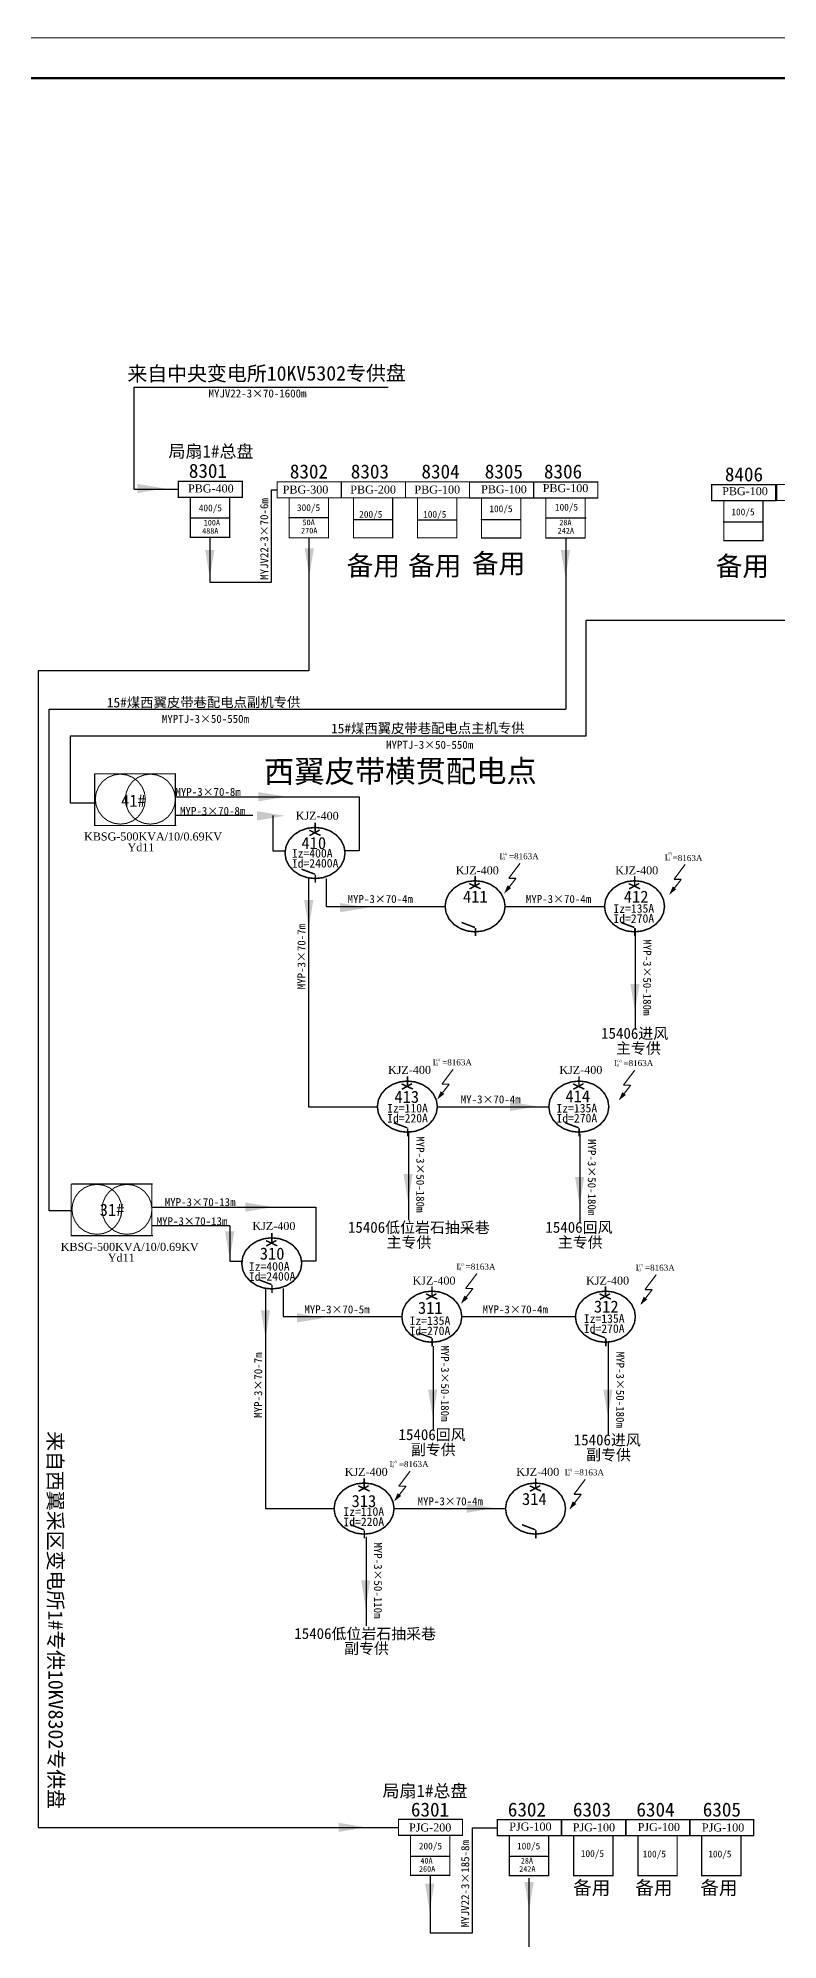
# Model space of a CAD drawing. Header units: millimetres. Extents: x 7398 to 12295, y -1725 to 5722.
# Drawn here: x 9212 to 9677, y 1233 to 2429 of the extents above; entities that cross this region are included whole.
import ezdxf

# ---------------------------------------------------------------- set-up
doc = ezdxf.new("R2010")
doc.units = ezdxf.units.MM
doc.linetypes.add('ACAD_ISO03W100', pattern=[30, 12, -18])
doc.layers.add('机电设备', color=7, linetype='Continuous', lineweight=0)
doc.styles.add('Times New Roman', font='times.ttf')
doc.styles.add('宋体', font='')
doc.styles.get('宋体').set_extended_font_data('宋体')

# ---------------------------------------------------------------- blocks, each defined once
blk = doc.blocks.new('lr_block_513')
at = {"layer": '机电设备', "color": 7, "const_width": 0.0003}
for points in [[(0.44254, 0.44624), (0.45854, 0.44624), (0.45854, 0.44224), (0.44254, 0.44224), (0.44254, 0.44624)], [(0.44554, 0.44224), (0.44554, 0.43224), (0.45537, 0.43224), (0.45537, 0.44224)]]:
    blk.add_lwpolyline(points, dxfattribs=at)
blk = doc.blocks.new('lr_block_437')
at = {"layer": '机电设备', "color": 7, "const_width": 0.0003}
for points in [[(0.47462, 0.44621), (0.49062, 0.44621), (0.49062, 0.44221), (0.47462, 0.44221), (0.47462, 0.44621)], [(0.47762, 0.44221), (0.47762, 0.43221), (0.48745, 0.43221), (0.48745, 0.44221)]]:
    blk.add_lwpolyline(points, dxfattribs=at)
blk = doc.blocks.new('lr_block_339')
at = {"layer": '机电设备', "color": 7, "const_width": 0.0003}
for points in [[(0.45855, 0.44621), (0.47455, 0.44621), (0.47455, 0.44221), (0.45855, 0.44221), (0.45855, 0.44621)], [(0.46155, 0.44221), (0.46155, 0.43221), (0.47138, 0.43221), (0.47138, 0.44221)]]:
    blk.add_lwpolyline(points, dxfattribs=at)
blk = doc.blocks.new('lr_block_337')
at = {"layer": '机电设备', "color": 7, "const_width": 0.0003}
for points in [[(0.42653, 0.44624), (0.44253, 0.44624), (0.44253, 0.44224), (0.42653, 0.44224), (0.42653, 0.44624)], [(0.42954, 0.44224), (0.42954, 0.43224), (0.43936, 0.43224), (0.43936, 0.44224)]]:
    blk.add_lwpolyline(points, dxfattribs=at)
blk = doc.blocks.new('lr_block_335')
at = {"layer": '机电设备', "color": 7, "const_width": 0.0003}
for points in [[(0.41046, 0.44624), (0.42646, 0.44624), (0.42646, 0.44224), (0.41046, 0.44224), (0.41046, 0.44624)], [(0.41346, 0.44224), (0.41346, 0.43224), (0.42329, 0.43224), (0.42329, 0.44224)]]:
    blk.add_lwpolyline(points, dxfattribs=at)
blk = doc.blocks.new('lr_block_333')
at = {"layer": '机电设备', "color": 7, "const_width": 0.0003}
for points in [[(0.38575, 0.44634), (0.40175, 0.44634), (0.40175, 0.44234), (0.38575, 0.44234), (0.38575, 0.44634)], [(0.38876, 0.44234), (0.38876, 0.43234), (0.39858, 0.43234), (0.39858, 0.44234)]]:
    blk.add_lwpolyline(points, dxfattribs=at)
blk = doc.blocks.new('lr_block_327')
at = {"layer": '机电设备', "color": 7, "const_width": 0.0003}
for points in [[(0.53534, 0.44558), (0.55134, 0.44558), (0.55134, 0.44158), (0.53534, 0.44158), (0.53534, 0.44558)], [(0.53835, 0.44158), (0.53835, 0.43158), (0.54817, 0.43158), (0.54817, 0.44158)]]:
    blk.add_lwpolyline(points, dxfattribs=at)
blk = doc.blocks.new('lr_block_325')
at = {"layer": '机电设备', "color": 7, "const_width": 0.0003}
for points in [[(0.5191, 0.44555), (0.5351, 0.44555), (0.5351, 0.44155), (0.5191, 0.44155), (0.5191, 0.44555)], [(0.52211, 0.44155), (0.52211, 0.43155), (0.53193, 0.43155), (0.53193, 0.44155)]]:
    blk.add_lwpolyline(points, dxfattribs=at)
blk = doc.blocks.new('lr_block_319')
at = {"layer": '机电设备', "color": 7, "const_width": 0.0003}
for points in [[(0.51358, 0.11184), (0.52958, 0.11184), (0.52958, 0.10784), (0.51358, 0.10784), (0.51358, 0.11184)], [(0.51658, 0.10784), (0.51658, 0.09784), (0.52641, 0.09784), (0.52641, 0.10784)]]:
    blk.add_lwpolyline(points, dxfattribs=at)
blk = doc.blocks.new('lr_block_317')
at = {"layer": '机电设备', "color": 7, "const_width": 0.0003}
for points in [[(0.49764, 0.11181), (0.51364, 0.11181), (0.51364, 0.10781), (0.49764, 0.10781), (0.49764, 0.11181)], [(0.50064, 0.10781), (0.50064, 0.09781), (0.51047, 0.09781), (0.51047, 0.10781)]]:
    blk.add_lwpolyline(points, dxfattribs=at)
blk = doc.blocks.new('lr_block_315')
at = {"layer": '机电设备', "color": 7, "const_width": 0.0003}
for points in [[(0.48156, 0.11181), (0.49756, 0.11181), (0.49756, 0.10781), (0.48156, 0.10781), (0.48156, 0.11181)], [(0.48457, 0.10781), (0.48457, 0.09781), (0.4944, 0.09781), (0.4944, 0.10781)]]:
    blk.add_lwpolyline(points, dxfattribs=at)
blk = doc.blocks.new('lr_block_313')
at = {"layer": '机电设备', "color": 7, "const_width": 0.0003}
for points in [[(0.46549, 0.11181), (0.48149, 0.11181), (0.48149, 0.10781), (0.46549, 0.10781), (0.46549, 0.11181)], [(0.4685, 0.10781), (0.4685, 0.09781), (0.47832, 0.09781), (0.47832, 0.10781)]]:
    blk.add_lwpolyline(points, dxfattribs=at)
blk = doc.blocks.new('lr_block_311')
at = {"layer": '机电设备', "color": 7, "const_width": 0.0003}
for points in [[(0.44079, 0.11191), (0.45679, 0.11191), (0.45679, 0.10791), (0.44079, 0.10791), (0.44079, 0.11191)], [(0.44379, 0.10791), (0.44379, 0.09791), (0.45362, 0.09791), (0.45362, 0.10791)]]:
    blk.add_lwpolyline(points, dxfattribs=at)
blk = doc.blocks.new('lr_block_427')
at = {"layer": '机电设备', "color": 7, "const_width": 0.000375}
for points in [[(0.65518, 0.00948), (0.65492, 0.01113), (0.65417, 0.01267), (0.65298, 0.014), (0.65143, 0.01501), (0.64962, 0.01565), (0.64768, 0.01587), (0.64574, 0.01565), (0.64393, 0.01501), (0.64238, 0.014), (0.64118, 0.01267), (0.64043, 0.01113), (0.64018, 0.00948), (0.64043, 0.00783), (0.64118, 0.00628), (0.64238, 0.00496), (0.64393, 0.00395), (0.64574, 0.00331), (0.64768, 0.00309), (0.64962, 0.00331), (0.65143, 0.00395), (0.65298, 0.00496), (0.65417, 0.00628), (0.65492, 0.00783), (0.65518, 0.00948)], [(0.64623, 0.01516), (0.64907, 0.01386)], [(0.64884, 0.01521), (0.64629, 0.01381)], [(0.64771, 0.01705), (0.64771, 0.01478)], [(0.6443, 0.00544), (0.64765, 0.00418)], [(0.64776, 0.00408), (0.64776, 0.00205)]]:
    blk.add_lwpolyline(points, dxfattribs=at)
blk = doc.blocks.new('lr_block_425')
at = {"layer": '机电设备', "color": 7, "const_width": 0.000375}
for points in [[(0.61232, 0.00948), (0.61206, 0.01113), (0.61131, 0.01267), (0.61012, 0.014), (0.60857, 0.01501), (0.60676, 0.01565), (0.60482, 0.01587), (0.60288, 0.01565), (0.60107, 0.01501), (0.59951, 0.014), (0.59832, 0.01267), (0.59757, 0.01113), (0.59732, 0.00948), (0.59757, 0.00783), (0.59832, 0.00628), (0.59951, 0.00496), (0.60107, 0.00395), (0.60288, 0.00331), (0.60482, 0.00309), (0.60676, 0.00331), (0.60857, 0.00395), (0.61012, 0.00496), (0.61131, 0.00628), (0.61206, 0.00783), (0.61232, 0.00948)], [(0.60337, 0.01516), (0.60621, 0.01386)], [(0.60598, 0.01521), (0.60342, 0.01381)], [(0.60484, 0.01705), (0.60484, 0.01478)], [(0.60144, 0.00544), (0.60479, 0.00418)], [(0.6049, 0.00408), (0.6049, 0.00205)]]:
    blk.add_lwpolyline(points, dxfattribs=at)
blk = doc.blocks.new('lr_block_423')
at = {"layer": '机电设备', "color": 7, "const_width": 0.000375}
for points in [[(0.67264, 0.03911), (0.67239, 0.04076), (0.67164, 0.04231), (0.67044, 0.04363), (0.66889, 0.04464), (0.66708, 0.04528), (0.66514, 0.0455), (0.6632, 0.04528), (0.66139, 0.04464), (0.65984, 0.04363), (0.65865, 0.04231), (0.6579, 0.04076), (0.65764, 0.03911), (0.6579, 0.03746), (0.65865, 0.03592), (0.65984, 0.0346), (0.66139, 0.03358), (0.6632, 0.03294), (0.66514, 0.03272), (0.66708, 0.03294), (0.66889, 0.03358), (0.67044, 0.0346), (0.67164, 0.03592), (0.67239, 0.03746), (0.67264, 0.03911)], [(0.66369, 0.0448), (0.66653, 0.04349)], [(0.66631, 0.04485), (0.66375, 0.04344)], [(0.66517, 0.04668), (0.66517, 0.04441)], [(0.66176, 0.03507), (0.66511, 0.03381)], [(0.66523, 0.03372), (0.66523, 0.03168)]]:
    blk.add_lwpolyline(points, dxfattribs=at)
blk = doc.blocks.new('lr_block_421')
at = {"layer": '机电设备', "color": 7, "const_width": 0.000375}
for points in [[(0.62925, 0.03911), (0.62899, 0.04076), (0.62824, 0.04231), (0.62705, 0.04363), (0.6255, 0.04464), (0.62369, 0.04528), (0.62175, 0.0455), (0.61981, 0.04528), (0.618, 0.04464), (0.61645, 0.04363), (0.61525, 0.04231), (0.6145, 0.04076), (0.61425, 0.03911), (0.6145, 0.03746), (0.61525, 0.03592), (0.61645, 0.0346), (0.618, 0.03358), (0.61981, 0.03294), (0.62175, 0.03272), (0.62369, 0.03294), (0.6255, 0.03358), (0.62705, 0.0346), (0.62824, 0.03592), (0.62899, 0.03746), (0.62925, 0.03911)], [(0.6203, 0.0448), (0.62314, 0.04349)], [(0.62291, 0.04485), (0.62036, 0.04344)], [(0.62178, 0.04668), (0.62178, 0.04441)], [(0.61837, 0.03507), (0.62172, 0.03381)], [(0.62183, 0.03372), (0.62183, 0.03168)]]:
    blk.add_lwpolyline(points, dxfattribs=at)
blk = doc.blocks.new('lr_block_405')
at = {"layer": '机电设备', "color": 7, "const_width": 0.00025}
for points in [[(0.59083, 0.05987), (0.59061, 0.06149), (0.58999, 0.06299), (0.589, 0.06429), (0.5877, 0.06528), (0.58619, 0.06591), (0.58458, 0.06612), (0.58296, 0.06591), (0.58145, 0.06528), (0.58016, 0.06429), (0.57916, 0.06299), (0.57854, 0.06149), (0.57833, 0.05987), (0.57854, 0.05825), (0.57916, 0.05674), (0.58016, 0.05545), (0.58145, 0.05446), (0.58296, 0.05383), (0.58458, 0.05362), (0.58619, 0.05383), (0.5877, 0.05446), (0.589, 0.05545), (0.58999, 0.05674), (0.59061, 0.05825), (0.59083, 0.05987)], [(0.59083, 0.05237), (0.59061, 0.05399), (0.58999, 0.05549), (0.589, 0.05679), (0.5877, 0.05778), (0.58619, 0.05841), (0.58458, 0.05862), (0.58296, 0.05841), (0.58145, 0.05778), (0.58016, 0.05679), (0.57916, 0.05549), (0.57854, 0.05399), (0.57833, 0.05237), (0.57854, 0.05075), (0.57916, 0.04924), (0.58016, 0.04795), (0.58145, 0.04696), (0.58296, 0.04633), (0.58458, 0.04612), (0.58619, 0.04633), (0.5877, 0.04696), (0.589, 0.04795), (0.58999, 0.04924), (0.59061, 0.05075), (0.59083, 0.05237)]]:
    blk.add_lwpolyline(points, dxfattribs=at)
blk = doc.blocks.new('lr_block_633')
at = {"layer": '机电设备', "true_color": 0xff0000}
blk.add_hatch(color=1, dxfattribs=at).paths.add_polyline_path([(0.74068, 0.04769), (0.74157, 0.04701), (0.7398, 0.04562)], flags=17)
at = {"layer": '机电设备', "color": 1, "true_color": 0xff0000, "const_width": 0.0003}
for points in [[(0.7438, 0.0532), (0.74098, 0.04945)], [(0.7428, 0.04945), (0.74008, 0.04597)], [(0.74098, 0.04945), (0.7428, 0.04945)]]:
    blk.add_lwpolyline(points, dxfattribs=at)

msp = doc.modelspace()

# ---------------------------------------------------------------- hatches: boundary and pattern name
for points in [[(9291.8, 2145.6), (9274.5, 2142.7), (9274.5, 2148.5)], [(9320.1, 2089.5), (9317.2, 2106.9), (9323, 2106.9)], [(9382.6, 2090.5), (9379.7, 2107.9), (9385.5, 2107.9)], [(9543.6, 2089.5), (9540.7, 2106.9), (9546.5, 2106.9)], [(9368.1, 1951.9), (9350.7, 1949), (9350.7, 1954.8)], [(9367.2, 1939.9), (9349.8, 1937), (9349.8, 1942.8)], [(9382.3, 1869.6), (9379.4, 1887), (9385.2, 1887)], [(9419.4, 1882.2), (9402, 1879.3), (9402, 1885.1)], [(9587.3, 1816.9), (9584.4, 1834.3), (9590.2, 1834.3)], [(9526.1, 1757.3), (9508.8, 1754.4), (9508.8, 1760.2)], [(9444.7, 1697.3), (9441.8, 1714.7), (9447.6, 1714.7)], [(9552.5, 1695.5), (9549.6, 1712.9), (9555.4, 1712.9)], [(9359.9, 1694), (9342.5, 1691.1), (9342.5, 1696.9)], [(9332.6, 1661.4), (9329.7, 1678.7), (9335.5, 1678.7)], [(9355.1, 1611.8), (9352.2, 1629.2), (9358, 1629.2)], [(9392.2, 1624.4), (9374.8, 1621.5), (9374.8, 1627.3)], [(9460.2, 1562), (9457.3, 1579.3), (9463.1, 1579.3)], [(9570.3, 1562), (9567.4, 1579.3), (9573.2, 1579.3)], [(9499, 1504.8), (9481.6, 1501.9), (9481.6, 1507.7)], [(9418.1, 1442.2), (9415.2, 1459.5), (9421, 1459.5)], [(9418.4, 1304.2), (9401, 1301.3), (9401, 1307.1)], [(9458.3, 1251.4), (9455.4, 1268.8), (9461.2, 1268.8)], [(9520.8, 1252.4), (9517.9, 1269.8), (9523.7, 1269.8)]]:
    msp.add_hatch(color=256).paths.add_polyline_path(points, flags=17)

# ---------------------------------------------------------------- linework, layer by layer
at = {"linetype": 'Continuous', "lineweight": 20}
msp.add_line((9073.3, 2428.7), (11487.6, 2428.7), dxfattribs=at)
at = {"linetype": 'Continuous', "lineweight": 70}
msp.add_line((9136.2, 2403.5), (11462.4, 2403.5), dxfattribs=at)
for p, q in [((9308, 2127.2), (9332.8, 2127.2)), ((9369.6, 2127.3), (9394.5, 2127.3)), ((9410.5, 2126.2), (9435.4, 2126.2)), ((9450.7, 2126), (9475.5, 2126)), ((9490.5, 2126.2), (9515.4, 2126.2)), ((9531.8, 2127.2), (9556.6, 2127.2)), ((9642.7, 2124.6), (9667.5, 2124.6)), ((9543.8, 2114.4), (9543.8, 2006.9)), ((9298.1, 1951.8), (9414, 1951.8)), ((9414, 1951.8), (9414, 1917.8)), ((9298.1, 1940.2), (9347.2, 1940.2)), ((9359.7, 1940.1), (9359.7, 1917.8)), ((9359.7, 1917.8), (9367.9, 1917.8)), ((9414, 1917.8), (9404.9, 1917.8)), ((9587.5, 1868.9), (9587.5, 1805.5)), ((9444.9, 1741.8), (9444.9, 1685.9)), ((9552.7, 1740), (9552.7, 1684.1)), ((9283.4, 1694), (9386.8, 1694)), ((9386.8, 1694), (9386.8, 1660)), ((9283.4, 1682.4), (9332.6, 1682.4)), ((9332.6, 1682.3), (9332.6, 1660)), ((9332.6, 1660), (9340.8, 1660)), ((9386.8, 1660), (9377.8, 1660)), ((9460.4, 1606.5), (9460.4, 1554.5)), ((9570.5, 1609), (9570.5, 1550.6)), ((9418.3, 1486.7), (9418.3, 1430.8)), ((9446.3, 1286.2), (9471.2, 1286.2)), ((9508, 1286.2), (9532.8, 1286.2))]:
    msp.add_line(p, q)
at = {"linetype": 'Continuous'}
for p, q in [((9382.3, 2114.6), (9382.3, 2111.1)), ((9382.3, 2111.1), (9382.3, 2031.1)), ((9652.1, 2062.6), (9556.6, 2062.6)), ((9556.7, 1990.1), (9556.7, 2062.6)), ((9695.6, 2062.6), (9652.1, 2062.6)), ((9382.3, 2031.1), (9212.3, 2031.1)), ((9212.3, 2031.1), (9212.3, 1304.2)), ((9219.2, 1691.7), (9219.2, 2006.9)), ((9219.2, 2006.9), (9543.8, 2006.9)), ((9232.6, 1947.8), (9232.6, 1990.1)), ((9232.6, 1990.1), (9556.7, 1990.1)), ((9248, 1947.8), (9232.6, 1947.8)), ((9232.7, 1691.7), (9219.2, 1691.7)), ((9212.3, 1304.2), (9435.1, 1304.2)), ((9435.1, 1304.2), (9438.6, 1304.2))]:
    msp.add_line(p, q, dxfattribs=at)
at = {"linetype": 'Continuous', "flags": 128}
for points in [[(9300.3, 2145), (9296.8, 2145), (9272.6, 2145), (9272.6, 2209.2), (9432.2, 2209.2), (9432.2, 2209.2)], [(9320.2, 2114.9), (9320.2, 2111.3), (9320.2, 2086.8), (9358.9, 2086.8), (9358.9, 2144.8), (9362.4, 2144.8)], [(9382.2, 1900.8), (9382.2, 1846.1), (9382.2, 1757.1), (9421.6, 1757.1), (9425.4, 1757.1)], [(9393.3, 1900.6), (9393.3, 1897.5), (9393.3, 1883), (9464.1, 1883), (9467.9, 1883)], [(9505.6, 1883), (9509.4, 1883), (9568.4, 1883), (9568.4, 1883)], [(9463.1, 1757.1), (9466.8, 1757.1), (9529.3, 1757.1), (9533.1, 1757.1)], [(9355.1, 1642.9), (9355.1, 1593.5), (9355.1, 1504.5), (9394.4, 1504.5), (9398.2, 1504.5)], [(9366.2, 1642.8), (9366.2, 1639.6), (9366.2, 1625.2), (9437, 1625.2), (9440.8, 1625.2)], [(9478.5, 1625.2), (9482.2, 1625.2), (9546.1, 1625.2), (9549.9, 1625.2)], [(9435.9, 1504.5), (9439.7, 1504.5), (9502.2, 1504.5), (9506, 1504.5)], [(9458.6, 1274.1), (9458.6, 1270.5), (9458.6, 1237.9), (9485.2, 1237.9), (9485.2, 1304), (9497.2, 1304), (9500.8, 1304)], [(9520.7, 1272.2), (9520.7, 1155.7), (9520.8, 1155.7), (9520.8, 1082.7), (9520.8, 1079.5)]]:
    msp.add_lwpolyline(points, dxfattribs=at)
at = {"layer": '机电设备', "color": 7, "const_width": 0.754}
for points in [[(9247.7, 1966.3), (9298.8, 1966.3)], [(9247.7, 1933.5), (9247.7, 1966.3)], [(9298.4, 1933.6), (9298.4, 1966.1)], [(9247.7, 1933.8), (9299.1, 1933.8)], [(9233, 1675.6), (9233, 1708.5)], [(9233, 1708.5), (9284.1, 1708.5)], [(9283.7, 1675.9), (9283.7, 1708.5)], [(9233, 1676), (9284.4, 1676)]]:
    msp.add_lwpolyline(points, dxfattribs=at)

# ---------------------------------------------------------------- block references
at = {"layer": '机电设备', "color": 7, "xscale": 2514.077429430967, "yscale": 2514.077429430414, "zscale": 2514.077429430664}
for name, p in [('lr_block_333', (8330.5, 1027.9)), ('lr_block_335', (8330.5, 1027.9)), ('lr_block_337', (8330.5, 1027.9)), ('lr_block_513', (8330.5, 1027.9)), ('lr_block_339', (8330.5, 1027.9)), ('lr_block_437', (8330.5, 1027.9)), ('lr_block_325', (8330.5, 1027.9)), ('lr_block_327', (8330.5, 1027.9)), ('lr_block_421', (7823.1, 1818.2)), ('lr_block_421', (7923.7, 1784.7)), ('lr_block_423', (7914.8, 1784.7)), ('lr_block_425', (7923.7, 1733.3)), ('lr_block_427', (7923.7, 1733.3)), ('lr_block_421', (7795.9, 1560.3)), ('lr_block_421', (7896.5, 1526.8)), ('lr_block_423', (7896.5, 1526.8)), ('lr_block_425', (7896.5, 1480.7)), ('lr_block_427', (7896.5, 1480.7)), ('lr_block_311', (8330.5, 1027.9)), ('lr_block_313', (8330.5, 1027.9)), ('lr_block_315', (8330.5, 1027.9)), ('lr_block_317', (8330.5, 1027.9)), ('lr_block_319', (8330.5, 1027.9))]:
    msp.add_blockref(name, p, dxfattribs=at)
at = {"layer": '机电设备', "color": 7, "xscale": 2514.077429430414, "yscale": 2514.077429430414, "zscale": 2514.077429430664, "rotation": 90}
for p in [(9414.4, 480.7), (9399.7, 222.9)]:
    msp.add_blockref('lr_block_405', p, dxfattribs=at)
at = {"layer": '机电设备', "color": 1, "true_color": 0xff0000, "xscale": 2514.077429430967, "yscale": 2514.077429430414, "zscale": 2514.077429430664}
for p in [(7645.1, 1776.3), (7748.9, 1775.6), (7603.1, 1646.9), (7717.2, 1646.3), (7618, 1518.5), (7730.7, 1517.8), (7576, 1394.3), (7686.1, 1389.2)]:
    msp.add_blockref('lr_block_633', p, dxfattribs=at)

# ---------------------------------------------------------------- texts
at = {"style": '宋体'}
for s, height, rotation, p in [('来自中央变电所10KV5302专供盘', 9.17, 0.1508, (9268.3, 2213.1)), ('局扇1#总盘', 7.84, 359.8672, (9294.1, 2165.1)), ('400/5', 4.28, 0.0648, (9313.2, 2131.2)), ('300/5', 4.28, 0.0648, (9374.9, 2131.4)), ('200/5', 4.28, 0.0648, (9414, 2127.2)), ('100/5', 4.28, 0.0648, (9454.2, 2127.2)), ('100/5', 4.28, 0.0648, (9495.8, 2130.7)), ('100/5', 4.28, 0.0648, (9537, 2131.7)), ('100/5', 4.28, 0.0648, (9647.9, 2128.7)), ('488A', 3.58, 0.4893, (9315.3, 2117.1)), ('100A', 3.58, 0.4893, (9316.3, 2122.3)), ('270A', 3.58, 0.4893, (9377.5, 2117.3)), ('50A', 3.58, 0.4893, (9378.4, 2122.5)), (' 242A', 3.58, 0.4893, (9536.2, 2117.2)), (' 28A', 3.58, 0.4893, (9537.2, 2122.4)), ('备用', 12.25, 359.8672, (9406.1, 2091)), ('备用', 12.25, 359.8672, (9444.7, 2091)), ('备用', 12.25, 359.8672, (9484.9, 2092.4)), ('备用', 12.25, 359.8672, (9638.1, 2090.7)), ('15#煤西翼皮带巷配电点副机专供', 6.15, 0.1508, (9255.4, 2008)), ('15#煤西翼皮带巷配电点主机专供', 6.15, 0.1508, (9396.3, 1991.7)), ('西翼皮带横贯配电点 ', 13.97, 0.161, (9354.1, 1960.7)), ('41#', 7.6, 359.8672, (9264.3, 1945.6)), ('410', 7.6, 359.8672, (9377.7, 1919)), (' Iz=400A', 5.38, 0.4893, (9368, 1913.5)), (' Id=2400A', 5.38, 0.4893, (9368, 1907.2)), ('411', 7.6, 359.8672, (9479.2, 1885.3)), ('412', 7.6, 359.8672, (9580.3, 1885.3)), (' Iz=135A', 5.38, 0.4893, (9570.1, 1878.8)), (' Id=270A', 5.38, 0.4893, (9570.1, 1872.5)), ('15406进风  ', 6.88, 359.8672, (9566, 1799.8)), (' 主专供 ', 6.88, 359.8672, (9570.7, 1790.4)), (' Iz=110A', 5.38, 0.4893, (9427.9, 1753.3)), ('413', 7.6, 359.8672, (9436.1, 1759.5)), (' Iz=135A', 5.38, 0.4893, (9534.3, 1753.3)), ('414', 7.6, 359.8672, (9543.6, 1759.9)), (' Id=220A', 5.38, 0.4893, (9427.9, 1747)), (' Id=270A', 5.38, 0.4893, (9534.3, 1747)), ('31#', 7.6, 359.8672, (9250.9, 1688.5)), ('15406低位岩石抽采巷  ', 6.876, 359.8672, (9406.9, 1677.9)), ('15406回风  ', 6.88, 359.8672, (9531, 1677.9)), (' 主专供 ', 6.88, 359.8672, (9426.5, 1668.5)), (' 主专供 ', 6.88, 359.8672, (9534.1, 1668.5)), ('310', 7.6, 359.8672, (9351.5, 1661)), (' Iz=400A', 5.38, 0.4893, (9341, 1653.9)), (' Id=2400A', 5.38, 0.4893, (9341, 1647.6)), ('311', 7.6, 359.8672, (9450.9, 1626.9)), (' Iz=135A', 5.38, 0.4893, (9551.5, 1621.1)), ('312', 7.6, 359.8672, (9561.5, 1627.7)), (' Iz=135A', 5.38, 0.4893, (9442, 1619.8)), (' Id=270A', 5.38, 0.4893, (9442, 1613.4)), (' Id=270A', 5.38, 0.4893, (9551.5, 1614.8)), ('15406回风  ', 6.88, 359.8672, (9438.7, 1547.6)), ('来自西翼采区变电所1#专供10KV8302专供盘', 9.17, 270.1508, (9218.3, 1553.2)), (' 副专供 ', 6.88, 359.8672, (9441.8, 1538.2)), ('15406进风  ', 6.88, 359.8672, (9548.8, 1544.3)), (' 副专供 ', 6.88, 359.8672, (9551.9, 1534.9)), ('313', 7.6, 359.8672, (9409.2, 1505.5)), ('314', 7.6, 359.8672, (9516.3, 1506.8)), (' Iz=110A', 5.38, 0.4893, (9400.4, 1499.8)), (' Id=220A', 5.38, 0.4893, (9400.4, 1493.4)), ('15406低位岩石抽采巷  ', 6.876, 359.8672, (9373.2, 1422.6)), (' 副专供 ', 6.88, 359.8672, (9399.8, 1413.3)), ('局扇1#总盘', 7.84, 359.8672, (9428.6, 1323.3)), ('200/5', 4.28, 0.0648, (9451.5, 1290.3)), ('100/5', 4.28, 0.0648, (9513.2, 1290.3)), (' 260A', 3.58, 0.4893, (9449, 1276.2)), (' 40A', 3.58, 0.4893, (9449.9, 1281.4)), (' 242A', 3.58, 0.4893, (9512, 1276.2)), (' 28A', 3.58, 0.4893, (9513, 1281.4)), ('100/5', 4.28, 0.0648, (9553.3, 1285.6)), ('100/5', 4.28, 0.0648, (9592.2, 1285.3)), ('100/5', 4.28, 0.0648, (9633.4, 1285.3)), ('备用', 8.57, 359.8672, (9548.4, 1262)), ('备用', 8.57, 359.8672, (9587.5, 1262)), ('备用', 8.57, 359.8672, (9628.4, 1262))]:
    msp.add_text(s, height=height, rotation=rotation, dxfattribs=at).set_placement(p)
at = {"color": 7}
for s, height, style, p in [('MYJV22-3×70-1600m', 5.028, '宋体', (9319.3, 2202.8)), ('PBG-400', 5.03, 'Times New Roman', (9306.4, 2143.1)), ('PBG-300', 5.03, 'Times New Roman', (9365.9, 2142.4)), ('PBG-200', 5.03, 'Times New Roman', (9408.4, 2142.4)), ('PBG-100', 5.03, 'Times New Roman', (9448.7, 2142.4)), ('PBG-100', 5.03, 'Times New Roman', (9490.6, 2142.6)), ('PBG-100', 5.03, 'Times New Roman', (9529.3, 2143.3)), ('PBG-100', 5.03, 'Times New Roman', (9642.1, 2141.4)), ('MYPTJ-3×50-550m', 5.028, '宋体', (9290, 1998.3)), ('MYPTJ-3×50-550m', 5.028, '宋体', (9430.9, 1982)), ('MYP-3×70-8m', 5.028, '宋体', (9298.5, 1952.4)), ('MYP-3×70-8m', 5.028, '宋体', (9301.4, 1940.4)), ('KJZ-400', 5.03, 'Times New Roman', (9374.1, 1937.4)), ('KBSG-500KVA/10/0.69KV', 5.028, 'Times New Roman', (9241.1, 1924.4)), ('Yd11', 5.03, 'Times New Roman', (9268.4, 1917.6)), ('(2)', 1.51, 'Times New Roman', (9504.4, 1915.3)), ('(2)', 1.51, 'Times New Roman', (9608, 1915.6)), ('KJZ-400', 5.03, 'Times New Roman', (9474.7, 1903.1)), ('KJZ-400', 5.03, 'Times New Roman', (9574.9, 1903.1)), ('MYP-3×70-4m', 5.028, '宋体', (9406.7, 1885.1)), ('  MYP-3×70-4m', 5.028, '宋体', (9511.9, 1885.1)), ('KJZ-400', 5.03, 'Times New Roman', (9432.1, 1777.7)), ('(2)', 1.51, 'Times New Roman', (9462.2, 1785.8)), ('KJZ-400', 5.03, 'Times New Roman', (9539.8, 1777.7)), ('(2)', 1.51, 'Times New Roman', (9576.3, 1785.2)), ('MY-3×70-4m', 5.03, '宋体', (9477.8, 1759.2)), ('MYP-3×70-13m', 5.028, '宋体', (9291.8, 1694.6)), ('MYP-3×70-13m', 5.028, '宋体', (9286.7, 1682.6)), ('KJZ-400', 5.03, 'Times New Roman', (9346.9, 1679.6)), ('KBSG-500KVA/10/0.69KV', 5.028, 'Times New Roman', (9226.4, 1666.5)), ('Yd11', 5.03, 'Times New Roman', (9256, 1659.7)), ('KJZ-400', 5.03, 'Times New Roman', (9447.5, 1645.3)), ('(2)', 1.51, 'Times New Roman', (9477, 1657.4)), ('KJZ-400', 5.03, 'Times New Roman', (9556.6, 1645.3)), ('(2)', 1.51, 'Times New Roman', (9589.7, 1656.7)), ('MYP-3×70-5m', 5.028, '宋体', (9379.5, 1627.2)), ('  MYP-3×70-4m', 5.028, '宋体', (9484.7, 1627.2)), ('KJZ-400', 5.03, 'Times New Roman', (9404.9, 1525.1)), ('(2)', 1.51, 'Times New Roman', (9435, 1533.2)), ('KJZ-400', 5.03, 'Times New Roman', (9512.7, 1525.1)), ('(2)', 1.51, 'Times New Roman', (9545.2, 1528.1)), ('MYP-3×70-4m', 5.028, '宋体', (9450.7, 1506.6)), ('PJG-200', 5.03, 'Times New Roman', (9445.3, 1301.6)), ('PJG-100', 5.03, 'Times New Roman', (9508.3, 1302.2)), ('PJG-100', 5.03, 'Times New Roman', (9548.2, 1301.7)), ('PJG-100', 5.03, 'Times New Roman', (9589, 1301.9)), ('PJG-100', 5.03, 'Times New Roman', (9629.4, 1301.6))]:
    msp.add_text(s, height=height, dxfattribs=dict(at, style=style)).set_placement(p)
at = {"color": 7, "style": '宋体'}
for s, height, rotation, p in [('8301', 8.82, 359.8672, (9306.9, 2152.3)), ('8302', 8.82, 359.8672, (9370.4, 2151.9)), ('8303', 8.82, 359.8672, (9408.7, 2151.9)), ('8304', 8.82, 359.8672, (9453.1, 2151.9)), ('8305', 8.82, 359.8672, (9492.9, 2151.9)), ('8306', 8.82, 359.8672, (9530.1, 2151.9)), ('8406', 8.82, 359.8672, (9643.8, 2150.1)), ('MYJV22-3×70-6m', 5.028, 90, (9356.8, 2088.2)), ('MYP-3×70-7m', 5.028, 90, (9380.2, 1830.9)), ('MYP-3×50-180m', 5.028, 270, (9592.5, 1862.3)), ('MYP-3×50-180m', 5.028, 270, (9449.9, 1738.5)), ('MYP-3×50-180m', 5.028, 270, (9557.7, 1736.7)), ('MYP-3×70-7m', 5.028, 90, (9353, 1561.6)), ('MYP-3×50-180m', 5.028, 270, (9465.4, 1607.1)), ('MYP-3×50-180m', 5.028, 270, (9575.5, 1603.1)), ('MYP-3×50-110m', 5.028, 270, (9423.3, 1483.3)), ('6301', 8.82, 359.8672, (9446.5, 1311)), ('6302', 8.82, 359.8672, (9507.4, 1311)), ('6303', 8.82, 359.8672, (9548.3, 1311)), ('6304', 8.82, 359.8672, (9588.2, 1311)), ('6305', 8.82, 359.8672, (9629.9, 1311)), ('MYJV22-3×185-8m', 5.028, 90, (9483.1, 1241.5))]:
    msp.add_text(s, height=height, rotation=rotation, dxfattribs=at).set_placement(p)
at = {"color": 7, "linetype": 'ACAD_ISO03W100', "style": 'Times New Roman'}
for s, height, p in [('I', 3.77, (9502.1, 1912.6)), ('d', 1.89, (9503.9, 1912.2)), ('=8163A', 3.77, (9508.1, 1912.6)), ('I', 3.77, (9606, 1911.9)), ('d', 1.89, (9607.7, 1911.5)), ('=8163A', 3.77, (9611, 1911.5)), ('I', 3.77, (9460.1, 1783.1)), ('d', 1.89, (9461.9, 1782.7)), ('=8163A', 3.77, (9466.1, 1783.1)), ('I', 3.77, (9574.2, 1782.6)), ('d', 1.89, (9576, 1782.2)), ('=8163A', 3.77, (9580.1, 1782.6)), ('I', 3.77, (9475, 1654.7)), ('d', 1.89, (9476.7, 1654.3)), ('=8163A', 3.77, (9480.9, 1654.7)), ('I', 3.77, (9587.7, 1654)), ('d', 1.89, (9589.4, 1653.6)), ('=8163A', 3.77, (9593.6, 1654)), ('I', 3.77, (9433, 1530.6)), ('d', 1.89, (9434.7, 1530.2)), ('=8163A', 3.77, (9438.9, 1530.6)), ('I', 3.77, (9543.1, 1525.4)), ('d', 1.89, (9544.9, 1525)), ('=8163A', 3.77, (9549.1, 1525.4))]:
    msp.add_text(s, height=height, dxfattribs=at).set_placement(p)

doc.saveas('drawing.dxf')
